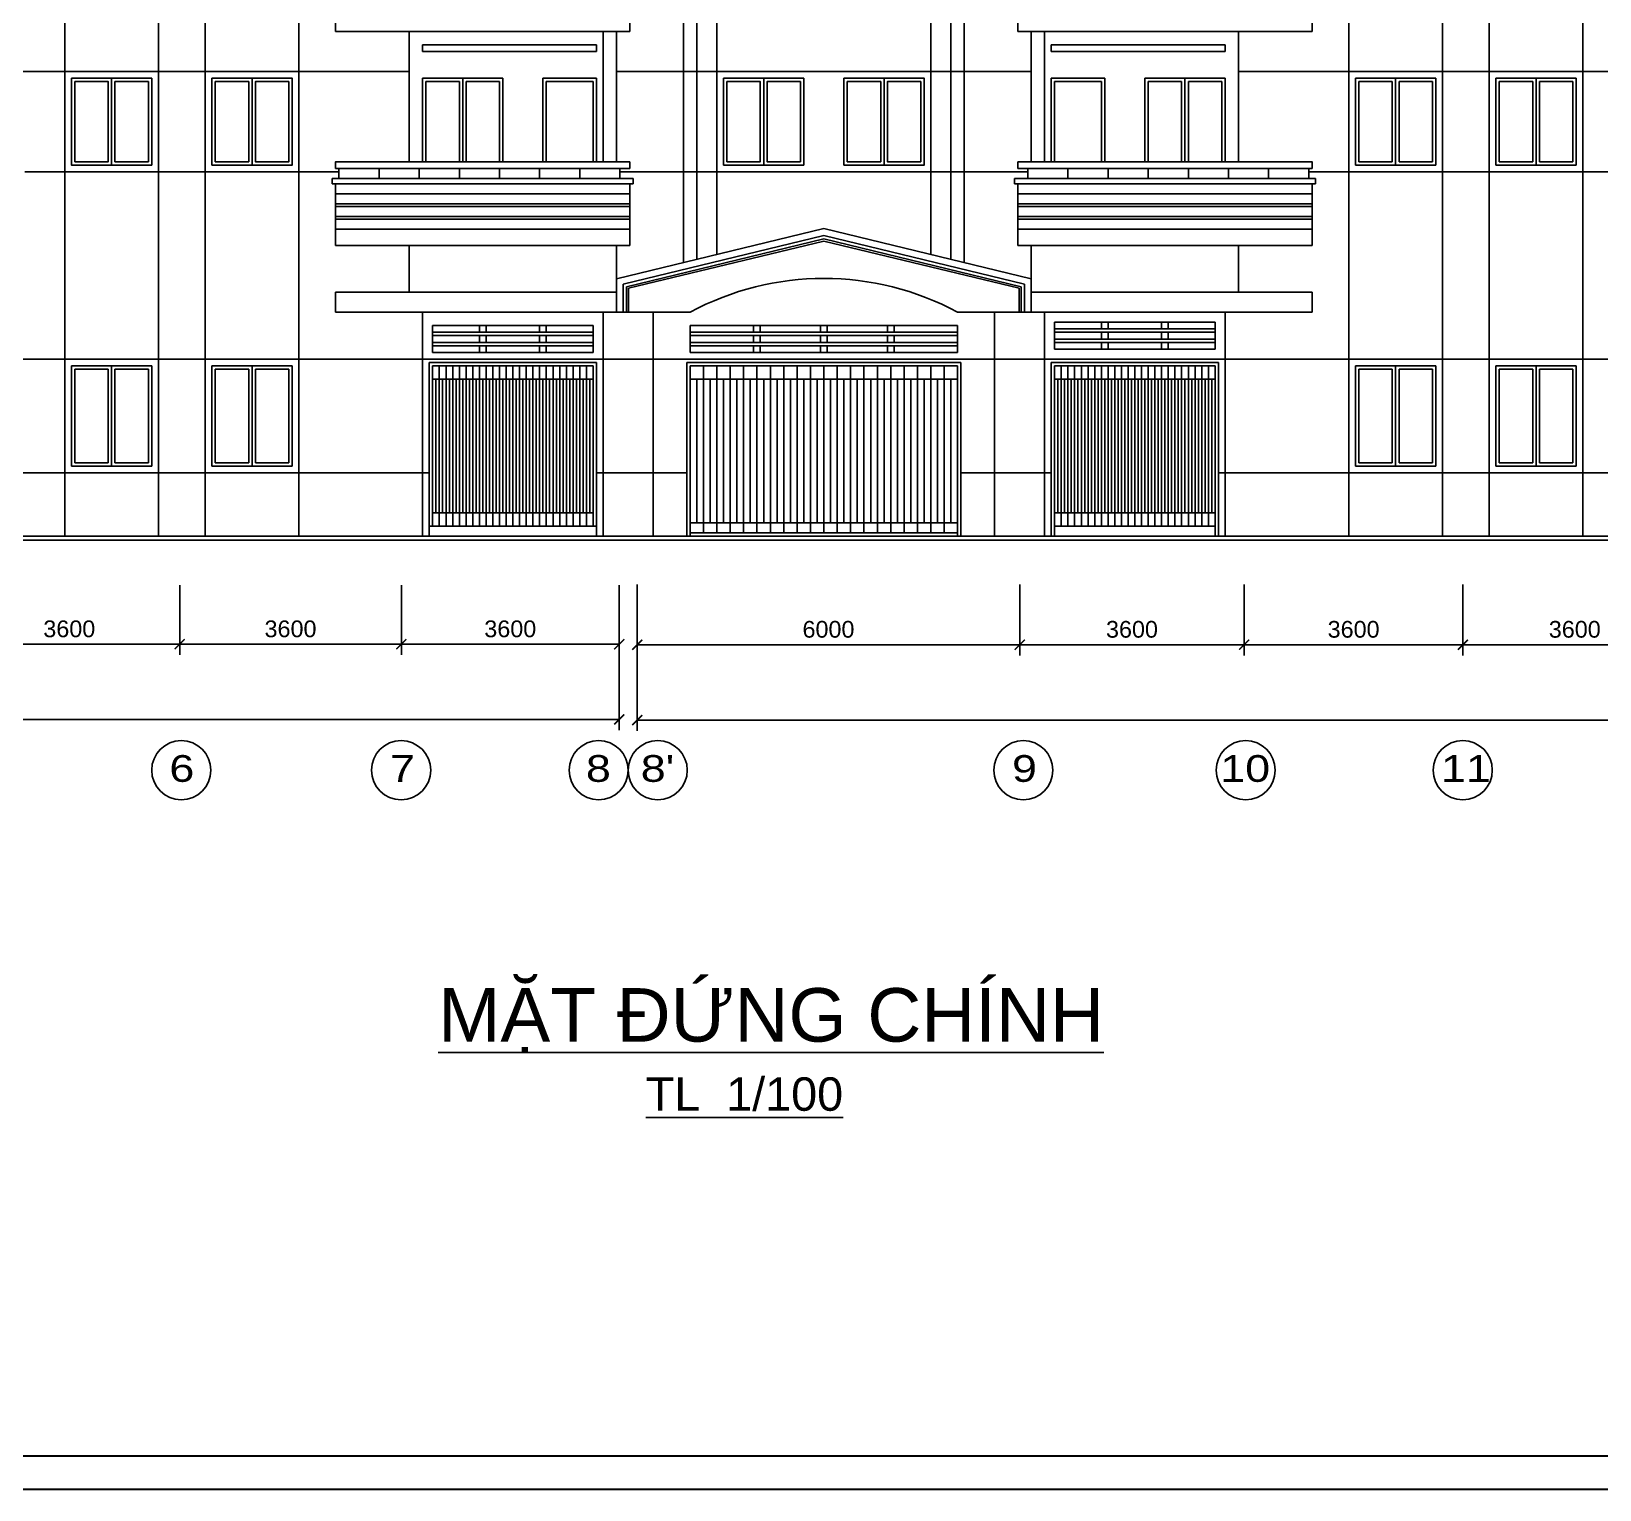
# Model space of a CAD drawing. Header units: millimetres. Extents: x 62416 to 146516, y -59332 to 68.
# Drawn here: x 93348 to 116798, y -59332 to -37526 of the extents above; entities that cross this region are included whole.
import ezdxf
from ezdxf.enums import TextEntityAlignment as Align

# ---------------------------------------------------------------- set-up
doc = ezdxf.new("R2010")
doc.units = ezdxf.units.MM
doc.header["$LTSCALE"] = 200
doc.header["$MEASUREMENT"] = 0
doc.header["$PDMODE"] = 3
doc.layers.get('0').update_dxf_attribs({"linetype": 'CONTINUOUS'})
doc.layers.get('DEFPOINTS').update_dxf_attribs({"linetype": 'CONTINUOUS'})
for name, color, linetype in [('111', 7, 'CONTINUOUS'), ('BAO', 3, 'CONTINUOUS'), ('DIM', 4, 'CONTINUOUS'), ('DIM1', 6, 'CONTINUOUS'), ('MDUNG', 3, 'CONTINUOUS'), ('TEXT', 7, 'CONTINUOUS')]:
    doc.layers.add(name, color=color, linetype=linetype)
doc.layers.add('TUONG', color=3, linetype='CONTINUOUS', lineweight=30)
doc.styles.add('VNI-HELVE', font='VHELVEN.TTF')
doc.styles.add('VNS', font='VHELVEN.TTF')
doc.dimstyles.new('DIM100', dxfattribs={"dimtxt": 250, "dimasz": 150, "dimexe": 160, "dimexo": 0, "dimgap": 100, "dimtad": 1, "dimdec": 0, "dimzin": 0, "dimdsep": 46, "dimtxsty": 'VNI-HELVE', "dimblk": 'ARCHTICK', "dimblk1": 'ARCHTICK', "dimblk2": 'ARCHTICK', "dimsah": 1, "dimcen": 0, "dimclrd": 6, "dimclre": 6, "dimclrt": 6, "dimadec": 0, "dimazin": 0, "dimtfac": 0.5, "dimtdec": 0, "dimtix": 1, "dimtofl": 0, "dimtmove": 0, "dimatfit": 3, "dimldrblk": 'ARCHTICK', "dimfxl": 0, "dimtolj": 2, "dimtzin": 0, "dimarcsym": 0})

# ---------------------------------------------------------------- blocks, each defined once
blk = doc.blocks.new('_ArchTick')
at = {"layer": '111', "color": 0, "const_width": 0.15}
blk.add_lwpolyline([(-0.5, -0.5), (0.5, 0.5)], dxfattribs=at)
blk = doc.blocks.new('*D22')
at = {"color": 6, "linetype": 'ByBlock'}
for p, q in [((85772, -42711), (85772, -43754)), ((89073, -42711), (89073, -43754)), ((85772, -43594), (89073, -43594))]:
    blk.add_line(p, q, dxfattribs=at)
at = {"layer": 'DEFPOINTS', "color": 0, "linetype": 'ByBlock'}
for p in [(85772, -42711), (89073, -42711), (89073, -43594)]:
    blk.add_point(p, dxfattribs=at)
at = {"color": 6, "linetype": 'ByBlock', "xscale": 150, "yscale": 150, "zscale": 150, "rotation": 180}
blk.add_blockref('_ArchTick', (85772, -43594), dxfattribs=at)
at = {"color": 6, "linetype": 'ByBlock', "xscale": 150, "yscale": 150, "zscale": 150}
blk.add_blockref('_ArchTick', (89073, -43594), dxfattribs=at)
at = {"color": 6, "linetype": 'ByBlock', "insert": (87422, -43366), "char_height": 250, "attachment_point": 5, "style": 'VNI-HELVE'}
blk.add_mtext('\\A2;3600', dxfattribs=at)
blk = doc.blocks.new('*D23')
at = {"color": 6, "linetype": 'ByBlock'}
for p, q in [((89073, -42711), (89073, -43754)), ((92387, -42711), (92387, -43754)), ((89073, -43594), (92387, -43594))]:
    blk.add_line(p, q, dxfattribs=at)
at = {"layer": 'DEFPOINTS', "color": 0, "linetype": 'ByBlock'}
for p in [(89073, -42711), (92387, -42711), (92387, -43594)]:
    blk.add_point(p, dxfattribs=at)
at = {"color": 6, "linetype": 'ByBlock', "xscale": 150, "yscale": 150, "zscale": 150, "rotation": 180}
blk.add_blockref('_ArchTick', (89073, -43594), dxfattribs=at)
at = {"color": 6, "linetype": 'ByBlock', "xscale": 150, "yscale": 150, "zscale": 150}
blk.add_blockref('_ArchTick', (92387, -43594), dxfattribs=at)
at = {"color": 6, "linetype": 'ByBlock', "insert": (90730, -43366), "char_height": 250, "attachment_point": 5, "style": 'VNI-HELVE'}
blk.add_mtext('\\A2;3600', dxfattribs=at)
blk = doc.blocks.new('*D24')
at = {"color": 6, "linetype": 'ByBlock'}
for p, q in [((92387, -42711), (92387, -43754)), ((95645, -42711), (95645, -43754)), ((92387, -43594), (95645, -43594))]:
    blk.add_line(p, q, dxfattribs=at)
at = {"layer": 'DEFPOINTS', "color": 0, "linetype": 'ByBlock'}
for p in [(92387, -42711), (95645, -42711), (95645, -43594)]:
    blk.add_point(p, dxfattribs=at)
at = {"color": 6, "linetype": 'ByBlock', "xscale": 150, "yscale": 150, "zscale": 150, "rotation": 180}
blk.add_blockref('_ArchTick', (92387, -43594), dxfattribs=at)
at = {"color": 6, "linetype": 'ByBlock', "xscale": 150, "yscale": 150, "zscale": 150}
blk.add_blockref('_ArchTick', (95645, -43594), dxfattribs=at)
at = {"color": 6, "linetype": 'ByBlock', "insert": (94016, -43366), "char_height": 250, "attachment_point": 5, "style": 'VNI-HELVE'}
blk.add_mtext('\\A2;3600', dxfattribs=at)
blk = doc.blocks.new('*D25')
at = {"color": 6, "linetype": 'ByBlock'}
for p, q in [((101634, -42702), (101634, -43762)), ((104990, -42702), (104990, -43762)), ((101634, -43602), (104990, -43602))]:
    blk.add_line(p, q, dxfattribs=at)
at = {"layer": 'DEFPOINTS', "color": 0, "linetype": 'ByBlock'}
for p in [(101634, -42702), (104990, -42702), (104990, -43602)]:
    blk.add_point(p, dxfattribs=at)
at = {"color": 6, "linetype": 'ByBlock', "xscale": 150, "yscale": 150, "zscale": 150, "rotation": 180}
blk.add_blockref('_ArchTick', (101634, -43602), dxfattribs=at)
at = {"color": 6, "linetype": 'ByBlock', "xscale": 150, "yscale": 150, "zscale": 150}
blk.add_blockref('_ArchTick', (104990, -43602), dxfattribs=at)
at = {"color": 6, "linetype": 'ByBlock', "insert": (103312, -43373), "char_height": 250, "attachment_point": 5, "style": 'VNI-HELVE'}
blk.add_mtext('\\A2;3600', dxfattribs=at)
blk = doc.blocks.new('*D26')
at = {"color": 6, "linetype": 'ByBlock'}
for p, q in [((104990, -42702), (104990, -43762)), ((108261, -42702), (108261, -43762)), ((104990, -43602), (108261, -43602))]:
    blk.add_line(p, q, dxfattribs=at)
at = {"layer": 'DEFPOINTS', "color": 0, "linetype": 'ByBlock'}
for p in [(104990, -42702), (108261, -42702), (108261, -43602)]:
    blk.add_point(p, dxfattribs=at)
at = {"color": 6, "linetype": 'ByBlock', "xscale": 150, "yscale": 150, "zscale": 150, "rotation": 180}
blk.add_blockref('_ArchTick', (104990, -43602), dxfattribs=at)
at = {"color": 6, "linetype": 'ByBlock', "xscale": 150, "yscale": 150, "zscale": 150}
blk.add_blockref('_ArchTick', (108261, -43602), dxfattribs=at)
at = {"color": 6, "linetype": 'ByBlock', "insert": (106626, -43373), "char_height": 250, "attachment_point": 5, "style": 'VNI-HELVE'}
blk.add_mtext('\\A2;3600', dxfattribs=at)
blk = doc.blocks.new('*D27')
at = {"color": 6, "linetype": 'ByBlock'}
for p, q in [((108261, -42702), (108261, -43762)), ((111605, -42702), (111605, -43762)), ((108261, -43602), (111605, -43602))]:
    blk.add_line(p, q, dxfattribs=at)
at = {"layer": 'DEFPOINTS', "color": 0, "linetype": 'ByBlock'}
for p in [(108261, -42702), (111605, -42702), (111605, -43602)]:
    blk.add_point(p, dxfattribs=at)
at = {"color": 6, "linetype": 'ByBlock', "xscale": 150, "yscale": 150, "zscale": 150, "rotation": 180}
blk.add_blockref('_ArchTick', (108261, -43602), dxfattribs=at)
at = {"color": 6, "linetype": 'ByBlock', "xscale": 150, "yscale": 150, "zscale": 150}
blk.add_blockref('_ArchTick', (111605, -43602), dxfattribs=at)
at = {"color": 6, "linetype": 'ByBlock', "insert": (109933, -43373), "char_height": 250, "attachment_point": 5, "style": 'VNI-HELVE'}
blk.add_mtext('\\A2;3600', dxfattribs=at)
blk = doc.blocks.new('*D32')
at = {"color": 6, "linetype": 'ByBlock'}
for p, q in [((95914, -42702), (95914, -44889)), ((127462, -42702), (127462, -44889)), ((127462, -44729), (95914, -44729))]:
    blk.add_line(p, q, dxfattribs=at)
at = {"layer": 'DEFPOINTS', "color": 0, "linetype": 'ByBlock'}
for p in [(95914, -42702), (127462, -42702), (95914, -44729)]:
    blk.add_point(p, dxfattribs=at)
at = {"color": 6, "linetype": 'ByBlock', "xscale": 150, "yscale": 150, "zscale": 150, "rotation": 180}
blk.add_blockref('_ArchTick', (95914, -44729), dxfattribs=at)
at = {"color": 6, "linetype": 'ByBlock', "xscale": 150, "yscale": 150, "zscale": 150}
blk.add_blockref('_ArchTick', (127462, -44729), dxfattribs=at)
at = {"color": 6, "linetype": 'ByBlock', "insert": (111688, -44500), "char_height": 250, "attachment_point": 5, "style": 'VNI-HELVE'}
blk.add_mtext('\\A2;33600', dxfattribs=at)
blk = doc.blocks.new('*D33')
at = {"color": 6, "linetype": 'ByBlock'}
for p, q in [((95914, -42702), (95914, -43762)), ((101634, -42702), (101634, -43762)), ((95914, -43602), (101634, -43602))]:
    blk.add_line(p, q, dxfattribs=at)
at = {"layer": 'DEFPOINTS', "color": 0, "linetype": 'ByBlock'}
for p in [(95914, -42702), (101634, -42702), (101634, -43602)]:
    blk.add_point(p, dxfattribs=at)
at = {"color": 6, "linetype": 'ByBlock', "xscale": 150, "yscale": 150, "zscale": 150, "rotation": 180}
blk.add_blockref('_ArchTick', (95914, -43602), dxfattribs=at)
at = {"color": 6, "linetype": 'ByBlock', "xscale": 150, "yscale": 150, "zscale": 150}
blk.add_blockref('_ArchTick', (101634, -43602), dxfattribs=at)
at = {"color": 6, "linetype": 'ByBlock', "insert": (98774, -43373), "char_height": 250, "attachment_point": 5, "style": 'VNI-HELVE'}
blk.add_mtext('\\A2;6000', dxfattribs=at)
blk = doc.blocks.new('*D34')
at = {"color": 6, "linetype": 'ByBlock'}
for p, q in [((69890, -42711), (69890, -44879)), ((95645, -42711), (95645, -44879)), ((69890, -44719), (95645, -44719))]:
    blk.add_line(p, q, dxfattribs=at)
at = {"layer": 'DEFPOINTS', "color": 0, "linetype": 'ByBlock'}
for p in [(69890, -42711), (95645, -42711), (95645, -44719)]:
    blk.add_point(p, dxfattribs=at)
at = {"color": 6, "linetype": 'ByBlock', "xscale": 150, "yscale": 150, "zscale": 150, "rotation": 180}
blk.add_blockref('_ArchTick', (69890, -44719), dxfattribs=at)
at = {"color": 6, "linetype": 'ByBlock', "xscale": 150, "yscale": 150, "zscale": 150}
blk.add_blockref('_ArchTick', (95645, -44719), dxfattribs=at)
at = {"color": 6, "linetype": 'ByBlock', "insert": (82768, -44491), "char_height": 250, "attachment_point": 5, "style": 'VNI-HELVE'}
blk.add_mtext('\\A2;27600', dxfattribs=at)

msp = doc.modelspace()

# ---------------------------------------------------------------- linework, layer by layer
at = {"layer": 'BAO', "color": 3, "linetype": 'Continuous'}
for centre in [(95589, -48573.6), (98876.6, -48573.6), (101830.4, -48573.6), (102714, -48573.6), (108179.9, -48573.6), (111504.9, -48573.6), (114751.4, -48573.6)]:
    msp.add_circle(centre, 441.8, dxfattribs=at)
at = {"layer": 'DIM', "color": 4}
for p, q in [((97897.7, -37526.2), (97897.7, -36606.2)), ((102297.7, -37526.2), (102297.7, -36606.2)), ((108097.7, -37526.2), (108097.7, -36606.2)), ((112497.7, -37526.2), (112497.7, -36606.2)), ((102297.7, -37526.2), (97897.7, -37526.2)), ((101797.7, -37726.2), (99197.7, -37726.2)), ((99197.7, -37726.2), (99197.7, -37826.2)), ((101797.7, -37826.2), (101797.7, -37726.2)), ((108097.7, -37526.2), (112497.7, -37526.2)), ((108597.7, -37826.2), (108597.7, -37726.2)), ((108597.7, -37726.2), (111197.7, -37726.2)), ((111197.7, -37726.2), (111197.7, -37826.2)), ((99197.7, -37826.2), (101797.7, -37826.2)), ((111197.7, -37826.2), (108597.7, -37826.2)), ((99197.7, -39476.2), (99197.7, -38226.2)), ((99197.7, -38226.2), (99797.7, -38226.2)), ((99247.7, -39476.2), (99247.7, -38276.2)), ((99247.7, -38276.2), (99747.7, -38276.2)), ((99747.7, -38276.2), (99747.7, -39476.2)), ((99797.7, -38226.2), (99797.7, -39326.2)), ((100397.7, -38226.2), (99797.7, -38226.2)), ((99797.7, -38226.2), (99797.7, -39476.2)), ((100347.7, -38276.2), (99847.7, -38276.2)), ((99847.7, -38276.2), (99847.7, -39476.2)), ((100347.7, -39476.2), (100347.7, -38276.2)), ((100397.7, -39476.2), (100397.7, -38226.2)), ((101797.7, -38226.2), (100997.7, -38226.2)), ((100997.7, -38226.2), (100997.7, -39476.2)), ((101747.7, -38276.2), (101047.7, -38276.2)), ((101047.7, -38276.2), (101047.7, -39476.2)), ((101747.7, -39476.2), (101747.7, -38276.2)), ((101797.7, -39476.2), (101797.7, -38226.2)), ((108597.7, -39476.2), (108597.7, -38226.2)), ((108597.7, -38226.2), (109397.7, -38226.2)), ((108647.7, -39476.2), (108647.7, -38276.2)), ((108647.7, -38276.2), (109347.7, -38276.2)), ((109347.7, -38276.2), (109347.7, -39476.2)), ((109397.7, -38226.2), (109397.7, -39476.2)), ((109997.7, -39476.2), (109997.7, -38226.2)), ((109997.7, -38226.2), (110597.7, -38226.2)), ((110047.7, -39476.2), (110047.7, -38276.2)), ((110047.7, -38276.2), (110547.7, -38276.2)), ((110547.7, -38276.2), (110547.7, -39476.2)), ((111197.7, -38226.2), (110597.7, -38226.2)), ((110597.7, -38226.2), (110597.7, -39326.2)), ((110597.7, -38226.2), (110597.7, -39476.2)), ((111147.7, -38276.2), (110647.7, -38276.2)), ((110647.7, -38276.2), (110647.7, -39476.2)), ((111147.7, -39476.2), (111147.7, -38276.2)), ((111197.7, -39476.2), (111197.7, -38226.2)), ((97947.7, -39578.2), (97947.7, -39726.2)), ((98547.7, -39578.2), (98547.7, -39726.2)), ((99147.7, -39578.2), (99147.7, -39726.2)), ((99747.7, -39578.2), (99747.7, -39726.2)), ((100347.7, -39578.2), (100347.7, -39726.2)), ((100947.7, -39578.2), (100947.7, -39726.2)), ((101547.7, -39578.2), (101547.7, -39726.2)), ((102147.7, -39578.2), (102147.7, -39726.2)), ((102297.7, -39576.2), (102297.7, -39476.2)), ((108097.7, -39576.2), (108097.7, -39476.2)), ((108247.7, -39578.2), (108247.7, -39726.2)), ((108847.7, -39578.2), (108847.7, -39726.2)), ((109447.7, -39578.2), (109447.7, -39726.2)), ((110047.7, -39578.2), (110047.7, -39726.2)), ((110647.7, -39578.2), (110647.7, -39726.2)), ((111247.7, -39578.2), (111247.7, -39726.2)), ((111847.7, -39578.2), (111847.7, -39726.2)), ((112447.7, -39578.2), (112447.7, -39726.2)), ((97847.7, -39726.2), (102347.7, -39726.2)), ((97847.7, -39726.2), (97847.7, -39806.2)), ((97847.7, -39806.2), (102347.7, -39806.2)), ((97897.7, -40726.2), (97897.7, -39806.2)), ((102297.7, -40726.2), (102297.7, -39806.2)), ((102347.7, -39806.2), (102347.7, -39726.2)), ((112547.7, -39726.2), (108047.7, -39726.2)), ((108047.7, -39806.2), (108047.7, -39726.2)), ((112547.7, -39806.2), (108047.7, -39806.2)), ((108097.7, -40726.2), (108097.7, -39806.2)), ((112497.7, -40726.2), (112497.7, -39806.2)), ((112547.7, -39726.2), (112547.7, -39806.2)), ((97897.7, -39956.2), (102297.7, -39956.2)), ((112497.7, -39956.2), (108097.7, -39956.2)), ((97897.7, -40106.2), (102297.7, -40106.2)), ((97897.7, -40146.2), (102297.7, -40146.2)), ((97897.7, -40296.2), (102297.7, -40296.2)), ((112497.7, -40106.2), (108097.7, -40106.2)), ((112497.7, -40146.2), (108097.7, -40146.2)), ((112497.7, -40296.2), (108097.7, -40296.2)), ((97897.7, -40336.2), (102297.7, -40336.2)), ((97897.7, -40486.2), (102297.7, -40486.2)), ((112497.7, -40336.2), (108097.7, -40336.2)), ((112497.7, -40486.2), (108097.7, -40486.2)), ((102297.7, -40726.2), (97897.7, -40726.2)), ((102197.7, -41304.9), (105197.7, -40579.1)), ((102247.7, -41344.2), (105197.7, -40630.5)), ((102277.7, -41367.8), (105197.7, -40661.4)), ((105197.7, -40579.1), (108197.7, -41304.9)), ((105197.7, -40630.5), (108147.7, -41344.2)), ((105197.7, -40661.4), (108117.7, -41367.8)), ((108097.7, -40726.2), (112497.7, -40726.2)), ((102197.7, -41726.2), (102197.7, -41304.9)), ((102247.7, -41726.2), (102247.7, -41344.2)), ((102277.7, -41726.2), (102277.7, -41367.8)), ((108117.7, -41367.8), (108117.7, -41726.2)), ((108147.7, -41344.2), (108147.7, -41726.2)), ((108197.7, -41304.9), (108197.7, -41726.2)), ((101747.7, -41926.2), (99347.7, -41926.2)), ((99347.7, -41926.2), (99347.7, -42326.2)), ((99347.7, -41926.2), (99347.7, -42026.2)), ((101747.7, -41926.2), (99347.7, -41926.2)), ((100047.7, -41926.2), (100047.7, -42026.2)), ((100147.7, -41926.2), (100047.7, -41926.2)), ((100147.7, -42026.2), (100147.7, -41926.2)), ((100947.7, -41926.2), (100947.7, -42026.2)), ((101047.7, -41926.2), (100947.7, -41926.2)), ((101047.7, -42026.2), (101047.7, -41926.2)), ((101747.7, -42326.2), (101747.7, -41926.2)), ((101747.7, -42026.2), (101747.7, -41926.2)), ((107197.7, -41926.2), (103197.7, -41926.2)), ((103197.7, -41926.2), (103197.7, -42026.2)), ((107197.7, -41926.2), (103197.7, -41926.2)), ((103197.7, -41926.2), (103197.7, -42326.2)), ((104247.7, -41926.2), (104147.7, -41926.2)), ((104147.7, -41926.2), (104147.7, -42026.2)), ((104247.7, -42026.2), (104247.7, -41926.2)), ((105247.7, -41926.2), (105147.7, -41926.2)), ((105147.7, -41926.2), (105147.7, -42026.2)), ((105247.7, -42026.2), (105247.7, -41926.2)), ((106147.7, -42026.2), (106147.7, -41926.2)), ((106147.7, -41926.2), (106247.7, -41926.2)), ((106247.7, -41926.2), (106247.7, -42026.2)), ((107197.7, -42026.2), (107197.7, -41926.2)), ((107197.7, -42326.2), (107197.7, -41926.2)), ((108647.7, -41976.2), (108647.7, -41876.2)), ((108647.7, -41876.2), (111047.7, -41876.2)), ((109347.7, -41976.2), (109347.7, -41876.2)), ((109347.7, -41876.2), (109447.7, -41876.2)), ((109447.7, -41876.2), (109447.7, -41976.2)), ((110247.7, -41976.2), (110247.7, -41876.2)), ((110247.7, -41876.2), (110347.7, -41876.2)), ((110347.7, -41876.2), (110347.7, -41976.2)), ((111047.7, -41876.2), (111047.7, -41976.2)), ((99347.7, -42026.2), (99347.7, -42076.2)), ((101747.7, -42026.2), (99347.7, -42026.2)), ((99347.7, -42026.2), (101747.7, -42026.2)), ((99347.7, -42076.2), (101747.7, -42076.2)), ((99347.7, -42076.2), (99347.7, -42176.2)), ((101747.7, -42076.2), (99347.7, -42076.2)), ((99347.7, -42176.2), (99347.7, -42226.2)), ((101747.7, -42176.2), (99347.7, -42176.2)), ((99347.7, -42176.2), (101747.7, -42176.2)), ((100047.7, -42026.2), (100147.7, -42026.2)), ((100047.7, -42076.2), (100047.7, -42176.2)), ((100147.7, -42076.2), (100047.7, -42076.2)), ((100047.7, -42176.2), (100147.7, -42176.2)), ((100147.7, -42176.2), (100147.7, -42076.2)), ((100947.7, -42026.2), (101047.7, -42026.2)), ((100947.7, -42076.2), (100947.7, -42176.2)), ((101047.7, -42076.2), (100947.7, -42076.2)), ((100947.7, -42176.2), (101047.7, -42176.2)), ((101047.7, -42176.2), (101047.7, -42076.2)), ((101747.7, -42076.2), (101747.7, -42026.2)), ((101747.7, -42176.2), (101747.7, -42076.2)), ((101747.7, -42226.2), (101747.7, -42176.2)), ((103197.7, -42026.2), (107197.7, -42026.2)), ((103197.7, -42026.2), (103197.7, -42076.2)), ((107197.7, -42026.2), (103197.7, -42026.2)), ((103197.7, -42076.2), (103197.7, -42176.2)), ((107197.7, -42076.2), (103197.7, -42076.2)), ((103197.7, -42076.2), (107197.7, -42076.2)), ((103197.7, -42176.2), (107197.7, -42176.2)), ((103197.7, -42176.2), (103197.7, -42226.2)), ((107197.7, -42176.2), (103197.7, -42176.2)), ((104147.7, -42026.2), (104247.7, -42026.2)), ((104247.7, -42076.2), (104147.7, -42076.2)), ((104147.7, -42076.2), (104147.7, -42176.2)), ((104147.7, -42176.2), (104247.7, -42176.2)), ((104247.7, -42176.2), (104247.7, -42076.2)), ((105147.7, -42026.2), (105247.7, -42026.2)), ((105247.7, -42076.2), (105147.7, -42076.2)), ((105147.7, -42076.2), (105147.7, -42176.2)), ((105147.7, -42176.2), (105247.7, -42176.2)), ((105247.7, -42176.2), (105247.7, -42076.2)), ((106247.7, -42026.2), (106147.7, -42026.2)), ((106147.7, -42176.2), (106147.7, -42076.2)), ((106147.7, -42076.2), (106247.7, -42076.2)), ((106247.7, -42176.2), (106147.7, -42176.2)), ((106247.7, -42076.2), (106247.7, -42176.2)), ((107197.7, -42076.2), (107197.7, -42026.2)), ((107197.7, -42176.2), (107197.7, -42076.2)), ((107197.7, -42226.2), (107197.7, -42176.2)), ((111047.7, -41976.2), (108647.7, -41976.2)), ((108647.7, -42026.2), (108647.7, -41976.2)), ((108647.7, -41976.2), (111047.7, -41976.2)), ((108647.7, -42126.2), (108647.7, -42026.2)), ((108647.7, -42026.2), (111047.7, -42026.2)), ((111047.7, -42026.2), (108647.7, -42026.2)), ((111047.7, -42126.2), (108647.7, -42126.2)), ((108647.7, -42176.2), (108647.7, -42126.2)), ((108647.7, -42126.2), (111047.7, -42126.2)), ((108647.7, -42276.2), (108647.7, -42176.2)), ((108647.7, -42176.2), (111047.7, -42176.2)), ((111047.7, -42176.2), (108647.7, -42176.2)), ((109447.7, -41976.2), (109347.7, -41976.2)), ((109347.7, -42126.2), (109347.7, -42026.2)), ((109347.7, -42026.2), (109447.7, -42026.2)), ((109447.7, -42126.2), (109347.7, -42126.2)), ((109347.7, -42276.2), (109347.7, -42176.2)), ((109347.7, -42176.2), (109447.7, -42176.2)), ((109447.7, -42026.2), (109447.7, -42126.2)), ((109447.7, -42176.2), (109447.7, -42276.2)), ((110347.7, -41976.2), (110247.7, -41976.2)), ((110247.7, -42126.2), (110247.7, -42026.2)), ((110247.7, -42026.2), (110347.7, -42026.2)), ((110347.7, -42126.2), (110247.7, -42126.2)), ((110247.7, -42276.2), (110247.7, -42176.2)), ((110247.7, -42176.2), (110347.7, -42176.2)), ((110347.7, -42026.2), (110347.7, -42126.2)), ((110347.7, -42176.2), (110347.7, -42276.2)), ((111047.7, -41976.2), (111047.7, -42026.2)), ((111047.7, -42026.2), (111047.7, -42126.2)), ((111047.7, -42126.2), (111047.7, -42176.2)), ((111047.7, -42176.2), (111047.7, -42276.2)), ((99347.7, -42226.2), (101747.7, -42226.2)), ((99347.7, -42226.2), (99347.7, -42326.2)), ((101747.7, -42226.2), (99347.7, -42226.2)), ((99347.7, -42326.2), (101747.7, -42326.2)), ((99347.7, -42326.2), (101747.7, -42326.2)), ((100047.7, -42226.2), (100047.7, -42326.2)), ((100147.7, -42226.2), (100047.7, -42226.2)), ((100047.7, -42326.2), (100147.7, -42326.2)), ((100147.7, -42326.2), (100147.7, -42226.2)), ((100947.7, -42226.2), (100947.7, -42326.2)), ((101047.7, -42226.2), (100947.7, -42226.2)), ((100947.7, -42326.2), (101047.7, -42326.2)), ((101047.7, -42326.2), (101047.7, -42226.2)), ((101747.7, -42326.2), (101747.7, -42226.2)), ((103197.7, -42226.2), (103197.7, -42326.2)), ((107197.7, -42226.2), (103197.7, -42226.2)), ((103197.7, -42226.2), (107197.7, -42226.2)), ((103197.7, -42326.2), (107197.7, -42326.2)), ((103197.7, -42326.2), (107197.7, -42326.2)), ((104247.7, -42226.2), (104147.7, -42226.2)), ((104147.7, -42226.2), (104147.7, -42326.2)), ((104147.7, -42326.2), (104247.7, -42326.2)), ((104247.7, -42326.2), (104247.7, -42226.2)), ((105247.7, -42226.2), (105147.7, -42226.2)), ((105147.7, -42226.2), (105147.7, -42326.2)), ((105147.7, -42326.2), (105247.7, -42326.2)), ((105247.7, -42326.2), (105247.7, -42226.2)), ((106147.7, -42326.2), (106147.7, -42226.2)), ((106147.7, -42226.2), (106247.7, -42226.2)), ((106247.7, -42326.2), (106147.7, -42326.2)), ((106247.7, -42226.2), (106247.7, -42326.2)), ((107197.7, -42326.2), (107197.7, -42226.2)), ((111047.7, -42276.2), (108647.7, -42276.2)), ((109447.7, -42276.2), (109347.7, -42276.2)), ((110347.7, -42276.2), (110247.7, -42276.2)), ((99297.7, -45076.2), (99297.7, -42476.2)), ((99297.7, -42476.2), (101797.7, -42476.2)), ((99347.7, -44926.2), (99347.7, -42526.2)), ((99347.7, -42526.2), (101747.7, -42526.2)), ((99347.7, -44926.2), (99347.7, -42526.2)), ((99347.7, -42526.2), (101747.7, -42526.2)), ((99447.7, -42526.2), (99447.7, -44926.2)), ((99547.7, -42526.2), (99547.7, -44926.2)), ((99647.7, -42526.2), (99647.7, -44926.2)), ((99747.7, -42526.2), (99747.7, -44926.2)), ((99847.7, -42526.2), (99847.7, -44926.2)), ((99947.7, -42526.2), (99947.7, -44926.2)), ((100047.7, -42526.2), (100047.7, -44926.2)), ((100147.7, -42526.2), (100147.7, -44926.2)), ((100247.7, -42526.2), (100247.7, -44926.2)), ((100347.7, -42526.2), (100347.7, -44926.2)), ((100447.7, -42526.2), (100447.7, -44926.2)), ((100547.7, -42526.2), (100547.7, -44926.2)), ((100647.7, -42526.2), (100647.7, -44926.2)), ((100747.7, -42526.2), (100747.7, -44926.2)), ((100847.7, -42526.2), (100847.7, -44926.2)), ((100947.7, -42526.2), (100947.7, -44926.2)), ((101047.7, -42526.2), (101047.7, -44926.2)), ((101147.7, -42526.2), (101147.7, -44926.2)), ((101247.7, -42526.2), (101247.7, -44926.2)), ((101347.7, -42526.2), (101347.7, -44926.2)), ((101447.7, -42526.2), (101447.7, -44926.2)), ((101547.7, -42526.2), (101547.7, -44926.2)), ((101647.7, -42526.2), (101647.7, -44926.2)), ((101747.7, -42526.2), (101747.7, -44926.2)), ((101747.7, -42526.2), (101747.7, -44926.2)), ((101747.7, -42526.2), (101747.7, -44926.2)), ((101797.7, -42476.2), (101797.7, -45076.2)), ((103147.7, -45076.2), (103147.7, -42476.2)), ((103147.7, -42476.2), (107247.7, -42476.2)), ((103197.7, -45076.2), (103197.7, -42526.2)), ((103197.7, -42526.2), (107197.7, -42526.2)), ((103197.7, -45076.2), (103197.7, -42526.2)), ((103197.7, -42526.2), (107197.7, -42526.2)), ((103397.7, -45026.2), (103397.7, -42526.2)), ((103597.7, -45026.2), (103597.7, -42526.2)), ((103797.7, -45026.2), (103797.7, -42526.2)), ((103997.7, -45026.2), (103997.7, -42526.2)), ((104197.7, -45026.2), (104197.7, -42526.2)), ((104397.7, -45026.2), (104397.7, -42526.2)), ((104597.7, -45026.2), (104597.7, -42526.2)), ((104797.7, -45026.2), (104797.7, -42526.2)), ((104997.7, -45026.2), (104997.7, -42526.2)), ((105197.7, -45026.2), (105197.7, -42526.2)), ((105397.7, -45026.2), (105397.7, -42526.2)), ((105597.7, -45026.2), (105597.7, -42526.2)), ((105797.7, -45026.2), (105797.7, -42526.2)), ((105997.7, -45026.2), (105997.7, -42526.2)), ((106197.7, -45026.2), (106197.7, -42526.2)), ((106397.7, -45026.2), (106397.7, -42526.2)), ((106597.7, -45026.2), (106597.7, -42526.2)), ((106797.7, -45026.2), (106797.7, -42526.2)), ((106997.7, -45026.2), (106997.7, -42526.2)), ((107197.7, -45026.2), (107197.7, -42526.2)), ((107197.7, -42526.2), (107197.7, -45056.2)), ((107197.7, -42526.2), (107197.7, -45076.2)), ((107247.7, -42476.2), (107247.7, -45076.2)), ((111097.7, -42476.2), (108597.7, -42476.2)), ((108597.7, -42476.2), (108597.7, -45076.2)), ((108647.7, -42526.2), (108647.7, -44926.2)), ((111047.7, -42526.2), (108647.7, -42526.2)), ((108647.7, -42526.2), (108647.7, -44926.2)), ((111047.7, -42526.2), (108647.7, -42526.2)), ((108647.7, -42526.2), (108647.7, -45076.2)), ((108747.7, -42526.2), (108747.7, -44926.2)), ((108847.7, -42526.2), (108847.7, -44926.2)), ((108947.7, -42526.2), (108947.7, -44926.2)), ((109047.7, -42526.2), (109047.7, -44926.2)), ((109147.7, -42526.2), (109147.7, -44926.2)), ((109247.7, -42526.2), (109247.7, -44926.2)), ((109347.7, -42526.2), (109347.7, -44926.2)), ((109447.7, -42526.2), (109447.7, -44926.2)), ((109547.7, -42526.2), (109547.7, -44926.2)), ((109647.7, -42526.2), (109647.7, -44926.2)), ((109747.7, -42526.2), (109747.7, -44926.2)), ((109847.7, -42526.2), (109847.7, -44926.2)), ((109947.7, -42526.2), (109947.7, -44926.2)), ((110047.7, -42526.2), (110047.7, -44926.2)), ((110147.7, -42526.2), (110147.7, -44926.2)), ((110247.7, -42526.2), (110247.7, -44926.2)), ((110347.7, -42526.2), (110347.7, -44926.2)), ((110447.7, -42526.2), (110447.7, -44926.2)), ((110547.7, -42526.2), (110547.7, -44926.2)), ((110647.7, -42526.2), (110647.7, -44926.2)), ((110747.7, -42526.2), (110747.7, -44926.2)), ((110847.7, -42526.2), (110847.7, -44926.2)), ((110947.7, -42526.2), (110947.7, -44926.2)), ((111047.7, -44926.2), (111047.7, -42526.2)), ((111047.7, -45076.2), (111047.7, -42526.2)), ((111097.7, -45076.2), (111097.7, -42476.2)), ((99347.7, -42726.2), (101747.7, -42726.2)), ((99397.7, -44726.2), (99397.7, -42726.2)), ((99497.7, -44726.2), (99497.7, -42726.2)), ((99597.7, -44726.2), (99597.7, -42726.2)), ((99697.7, -44726.2), (99697.7, -42726.2)), ((99797.7, -44726.2), (99797.7, -42726.2)), ((99897.7, -44726.2), (99897.7, -42726.2)), ((99997.7, -44726.2), (99997.7, -42726.2)), ((100097.7, -44726.2), (100097.7, -42726.2)), ((100197.7, -44726.2), (100197.7, -42726.2)), ((100297.7, -44726.2), (100297.7, -42726.2)), ((100397.7, -44726.2), (100397.7, -42726.2)), ((100497.7, -44726.2), (100497.7, -42726.2)), ((100597.7, -44726.2), (100597.7, -42726.2)), ((100697.7, -44726.2), (100697.7, -42726.2)), ((100797.7, -44726.2), (100797.7, -42726.2)), ((100897.7, -44726.2), (100897.7, -42726.2)), ((100997.7, -44726.2), (100997.7, -42726.2)), ((101097.7, -44726.2), (101097.7, -42726.2)), ((101197.7, -44726.2), (101197.7, -42726.2)), ((101297.7, -44726.2), (101297.7, -42726.2)), ((101397.7, -44726.2), (101397.7, -42726.2)), ((101497.7, -44726.2), (101497.7, -42726.2)), ((101597.7, -44726.2), (101597.7, -42726.2)), ((101697.7, -44726.2), (101697.7, -42726.2)), ((103197.7, -42726.2), (107197.7, -42726.2)), ((103297.7, -44876.2), (103297.7, -42726.2)), ((103497.7, -44876.2), (103497.7, -42726.2)), ((103697.7, -44876.2), (103697.7, -42726.2)), ((103897.7, -44876.2), (103897.7, -42726.2)), ((104097.7, -44876.2), (104097.7, -42726.2)), ((104297.7, -44876.2), (104297.7, -42726.2)), ((104497.7, -44876.2), (104497.7, -42726.2)), ((104697.7, -44876.2), (104697.7, -42726.2)), ((104897.7, -44876.2), (104897.7, -42726.2)), ((105097.7, -44876.2), (105097.7, -42726.2)), ((105297.7, -44876.2), (105297.7, -42726.2)), ((105497.7, -44876.2), (105497.7, -42726.2)), ((105697.7, -44876.2), (105697.7, -42726.2)), ((105897.7, -44876.2), (105897.7, -42726.2)), ((106097.7, -44876.2), (106097.7, -42726.2)), ((106297.7, -44876.2), (106297.7, -42726.2)), ((106497.7, -44876.2), (106497.7, -42726.2)), ((106697.7, -44876.2), (106697.7, -42726.2)), ((106897.7, -44876.2), (106897.7, -42726.2)), ((107097.7, -44876.2), (107097.7, -42726.2)), ((111047.7, -42726.2), (108647.7, -42726.2)), ((108697.7, -44726.2), (108697.7, -42726.2)), ((108797.7, -44726.2), (108797.7, -42726.2)), ((108897.7, -44726.2), (108897.7, -42726.2)), ((108997.7, -44726.2), (108997.7, -42726.2)), ((109097.7, -44726.2), (109097.7, -42726.2)), ((109197.7, -44726.2), (109197.7, -42726.2)), ((109297.7, -44726.2), (109297.7, -42726.2)), ((109397.7, -44726.2), (109397.7, -42726.2)), ((109497.7, -44726.2), (109497.7, -42726.2)), ((109597.7, -44726.2), (109597.7, -42726.2)), ((109697.7, -44726.2), (109697.7, -42726.2)), ((109797.7, -44726.2), (109797.7, -42726.2)), ((109897.7, -44726.2), (109897.7, -42726.2)), ((109997.7, -44726.2), (109997.7, -42726.2)), ((110097.7, -44726.2), (110097.7, -42726.2)), ((110197.7, -44726.2), (110197.7, -42726.2)), ((110297.7, -44726.2), (110297.7, -42726.2)), ((110397.7, -44726.2), (110397.7, -42726.2)), ((110497.7, -44726.2), (110497.7, -42726.2)), ((110597.7, -44726.2), (110597.7, -42726.2)), ((110697.7, -44726.2), (110697.7, -42726.2)), ((110797.7, -44726.2), (110797.7, -42726.2)), ((110897.7, -44726.2), (110897.7, -42726.2)), ((110997.7, -44726.2), (110997.7, -42726.2)), ((103197.7, -44126.2), (103197.7, -45076.2)), ((107197.7, -44126.2), (107197.7, -45076.2)), ((99347.7, -44726.2), (101747.7, -44726.2)), ((111047.7, -44726.2), (108647.7, -44726.2)), ((99297.7, -44926.2), (101797.7, -44926.2)), ((103197.7, -44876.2), (107197.7, -44876.2)), ((108647.7, -44926.2), (111047.7, -44926.2)), ((103197.7, -45026.2), (107197.7, -45026.2))]:
    msp.add_line(p, q, dxfattribs=at)
at = {"layer": 'DIM', "color": 2, "linetype": 'Continuous'}
for p, q in [((95097.7, -38226.2), (93997.7, -38226.2)), ((94547.7, -38226.2), (94547.7, -39526.2)), ((94597.7, -38276.2), (94597.7, -39476.2)), ((97197.7, -38226.2), (96097.7, -38226.2)), ((96647.7, -38226.2), (96647.7, -39526.2)), ((96697.7, -38276.2), (96697.7, -39476.2)), ((104847.7, -38226.2), (103747.7, -38226.2)), ((104297.7, -38226.2), (104297.7, -39526.2)), ((104347.7, -38276.2), (104347.7, -39476.2)), ((106647.7, -38226.2), (105547.7, -38226.2)), ((106097.7, -38226.2), (106097.7, -39526.2)), ((106147.7, -38276.2), (106147.7, -39476.2)), ((113147.7, -38226.2), (114347.7, -38226.2)), ((113147.7, -39526.2), (113147.7, -38226.2)), ((114297.7, -38226.2), (113197.7, -38226.2)), ((113197.7, -38276.2), (113197.7, -39476.2)), ((113697.7, -38276.2), (113197.7, -38276.2)), ((113697.7, -39476.2), (113697.7, -38276.2)), ((113747.7, -38226.2), (113747.7, -39526.2)), ((113797.7, -38276.2), (113797.7, -39476.2)), ((113797.7, -39476.2), (113797.7, -38276.2)), ((113797.7, -38276.2), (114297.7, -38276.2)), ((114297.7, -38276.2), (114297.7, -39476.2)), ((114347.7, -38226.2), (114347.7, -39526.2)), ((115247.7, -38226.2), (116447.7, -38226.2)), ((115247.7, -39526.2), (115247.7, -38226.2)), ((116397.7, -38226.2), (115297.7, -38226.2)), ((115297.7, -38276.2), (115297.7, -39476.2)), ((115797.7, -38276.2), (115297.7, -38276.2)), ((115797.7, -39476.2), (115797.7, -38276.2)), ((115847.7, -38226.2), (115847.7, -39526.2)), ((115897.7, -38276.2), (115897.7, -39476.2)), ((115897.7, -39476.2), (115897.7, -38276.2)), ((115897.7, -38276.2), (116397.7, -38276.2)), ((116397.7, -38276.2), (116397.7, -39476.2)), ((116447.7, -38226.2), (116447.7, -39526.2)), ((114347.7, -39526.2), (113147.7, -39526.2)), ((113197.7, -39476.2), (113697.7, -39476.2)), ((114297.7, -39476.2), (113797.7, -39476.2)), ((116447.7, -39526.2), (115247.7, -39526.2)), ((115297.7, -39476.2), (115797.7, -39476.2)), ((116397.7, -39476.2), (115897.7, -39476.2)), ((95147.7, -42526.2), (93947.7, -42526.2)), ((93947.7, -42526.2), (93947.7, -44026.2)), ((93947.7, -42526.2), (95147.7, -42526.2)), ((93947.7, -44026.2), (93947.7, -42526.2)), ((95097.7, -42526.2), (93997.7, -42526.2)), ((93997.7, -42576.2), (93997.7, -43976.2)), ((94497.7, -42576.2), (93997.7, -42576.2)), ((94497.7, -43976.2), (94497.7, -42576.2)), ((94547.7, -42526.2), (94547.7, -44026.2)), ((94597.7, -42576.2), (94597.7, -43976.2)), ((94597.7, -43976.2), (94597.7, -42576.2)), ((94597.7, -42576.2), (95097.7, -42576.2)), ((95097.7, -42576.2), (95097.7, -43976.2)), ((95147.7, -44026.2), (95147.7, -42526.2)), ((95147.7, -42526.2), (95147.7, -44026.2)), ((97247.7, -42526.2), (96047.7, -42526.2)), ((96047.7, -42526.2), (96047.7, -44026.2)), ((96047.7, -42526.2), (97247.7, -42526.2)), ((96047.7, -44026.2), (96047.7, -42526.2)), ((97197.7, -42526.2), (96097.7, -42526.2)), ((96097.7, -42576.2), (96097.7, -43976.2)), ((96597.7, -42576.2), (96097.7, -42576.2)), ((96597.7, -43976.2), (96597.7, -42576.2)), ((96647.7, -42526.2), (96647.7, -44026.2)), ((96697.7, -42576.2), (96697.7, -43976.2)), ((96697.7, -43976.2), (96697.7, -42576.2)), ((96697.7, -42576.2), (97197.7, -42576.2)), ((97197.7, -42576.2), (97197.7, -43976.2)), ((97247.7, -44026.2), (97247.7, -42526.2)), ((97247.7, -42526.2), (97247.7, -44026.2)), ((114347.7, -42526.2), (113147.7, -42526.2)), ((113147.7, -42526.2), (113147.7, -44026.2)), ((113147.7, -42526.2), (114347.7, -42526.2)), ((113147.7, -44026.2), (113147.7, -42526.2)), ((114297.7, -42526.2), (113197.7, -42526.2)), ((113197.7, -42576.2), (113197.7, -43976.2)), ((113697.7, -42576.2), (113197.7, -42576.2)), ((113697.7, -43976.2), (113697.7, -42576.2)), ((113747.7, -42526.2), (113747.7, -44026.2)), ((113797.7, -42576.2), (113797.7, -43976.2)), ((113797.7, -43976.2), (113797.7, -42576.2)), ((113797.7, -42576.2), (114297.7, -42576.2)), ((114297.7, -42576.2), (114297.7, -43976.2)), ((114347.7, -44026.2), (114347.7, -42526.2)), ((114347.7, -42526.2), (114347.7, -44026.2)), ((116447.7, -42526.2), (115247.7, -42526.2)), ((115247.7, -42526.2), (115247.7, -44026.2)), ((115247.7, -42526.2), (116447.7, -42526.2)), ((115247.7, -44026.2), (115247.7, -42526.2)), ((116397.7, -42526.2), (115297.7, -42526.2)), ((115297.7, -42576.2), (115297.7, -43976.2)), ((115797.7, -42576.2), (115297.7, -42576.2)), ((115797.7, -43976.2), (115797.7, -42576.2)), ((115847.7, -42526.2), (115847.7, -44026.2)), ((115897.7, -42576.2), (115897.7, -43976.2)), ((115897.7, -43976.2), (115897.7, -42576.2)), ((115897.7, -42576.2), (116397.7, -42576.2)), ((116397.7, -42576.2), (116397.7, -43976.2)), ((116447.7, -44026.2), (116447.7, -42526.2)), ((116447.7, -42526.2), (116447.7, -44026.2)), ((93947.7, -44026.2), (95147.7, -44026.2)), ((95147.7, -44026.2), (93947.7, -44026.2)), ((93997.7, -43976.2), (94497.7, -43976.2)), ((95097.7, -43976.2), (94597.7, -43976.2)), ((96047.7, -44026.2), (97247.7, -44026.2)), ((97247.7, -44026.2), (96047.7, -44026.2)), ((96097.7, -43976.2), (96597.7, -43976.2)), ((97197.7, -43976.2), (96697.7, -43976.2)), ((113147.7, -44026.2), (114347.7, -44026.2)), ((114347.7, -44026.2), (113147.7, -44026.2)), ((113197.7, -43976.2), (113697.7, -43976.2)), ((114297.7, -43976.2), (113797.7, -43976.2)), ((115247.7, -44026.2), (116447.7, -44026.2)), ((116447.7, -44026.2), (115247.7, -44026.2)), ((115297.7, -43976.2), (115797.7, -43976.2)), ((116397.7, -43976.2), (115897.7, -43976.2))]:
    msp.add_line(p, q, dxfattribs=at)
for points in [[(93947.7, -38226.2), (95147.7, -38226.2), (95147.7, -39526.2), (93947.7, -39526.2)], [(93997.7, -38276.2), (93997.7, -39476.2), (94497.7, -39476.2), (94497.7, -38276.2)], [(95097.7, -38276.2), (95097.7, -39476.2), (94597.7, -39476.2), (94597.7, -38276.2)], [(96047.7, -38226.2), (97247.7, -38226.2), (97247.7, -39526.2), (96047.7, -39526.2)], [(96097.7, -38276.2), (96097.7, -39476.2), (96597.7, -39476.2), (96597.7, -38276.2)], [(97197.7, -38276.2), (97197.7, -39476.2), (96697.7, -39476.2), (96697.7, -38276.2)], [(103697.7, -38226.2), (104897.7, -38226.2), (104897.7, -39526.2), (103697.7, -39526.2)], [(103747.7, -38276.2), (103747.7, -39476.2), (104247.7, -39476.2), (104247.7, -38276.2)], [(104847.7, -38276.2), (104847.7, -39476.2), (104347.7, -39476.2), (104347.7, -38276.2)], [(105497.7, -38226.2), (106697.7, -38226.2), (106697.7, -39526.2), (105497.7, -39526.2)], [(105547.7, -38276.2), (105547.7, -39476.2), (106047.7, -39476.2), (106047.7, -38276.2)], [(106647.7, -38276.2), (106647.7, -39476.2), (106147.7, -39476.2), (106147.7, -38276.2)]]:
    msp.add_lwpolyline(points, close=True, dxfattribs=at)
at = {"layer": 'DIM', "color": 4}
for points in [[(102297.7, -39476.2), (97897.7, -39476.2), (97897.7, -39576.2), (102297.7, -39576.2)], [(108097.7, -39476.2), (112497.7, -39476.2), (112497.7, -39576.2), (108097.7, -39576.2)]]:
    msp.add_lwpolyline(points, dxfattribs=at)
at = {"layer": 'MDUNG', "color": 3}
for p, q in [((93847.7, -13576.2), (93847.7, -45076.2)), ((95247.7, -13576.2), (95247.7, -45076.2)), ((95947.7, -13576.2), (95947.7, -45076.2)), ((97347.7, -13576.2), (97347.7, -45076.2)), ((113047.7, -13576.2), (113047.7, -45076.2)), ((114447.7, -13576.2), (114447.7, -45076.2)), ((115147.7, -13576.2), (115147.7, -45076.2)), ((116547.7, -13576.2), (116547.7, -45076.2)), ((103597.7, -14126.2), (103597.7, -40863.3)), ((106797.7, -14126.2), (106797.7, -40863.3)), ((103097.7, -34576.2), (103097.7, -37726.2)), ((103297.7, -34576.2), (103297.7, -37726.2)), ((103297.7, -34576.2), (103297.7, -37726.2)), ((107097.7, -37726.2), (107097.7, -34576.2)), ((107297.7, -37726.2), (107297.7, -34576.2)), ((98997.7, -37526.2), (98997.7, -39476.2)), ((101897.7, -39476.2), (101897.7, -37526.2)), ((103097.7, -37726.2), (103097.7, -40984.2)), ((103097.7, -37726.2), (103097.7, -40984.2)), ((103297.7, -37726.2), (103297.7, -40935.8)), ((103297.7, -37726.2), (103297.7, -40726.2)), ((107097.7, -40935.8), (107097.7, -37726.2)), ((107297.7, -40984.2), (107297.7, -37726.2)), ((108497.7, -39476.2), (108497.7, -37526.2)), ((111397.7, -37526.2), (111397.7, -39476.2)), ((98997.7, -38126.2), (92197.7, -38126.2)), ((92197.7, -38126.2), (98997.7, -38126.2)), ((95497.7, -38126.2), (98997.7, -38126.2)), ((103097.7, -38126.2), (102097.7, -38126.2)), ((102097.7, -38126.2), (103297.7, -38126.2)), ((103297.7, -38126.2), (107097.7, -38126.2)), ((107097.7, -38126.2), (108297.7, -38126.2)), ((107097.7, -38126.2), (108297.7, -38126.2)), ((111397.7, -38126.2), (118197.7, -38126.2)), ((111397.7, -38126.2), (118197.7, -38126.2)), ((93247.7, -39626.2), (97947.7, -39626.2)), ((93556.8, -39626.2), (97638.7, -39626.2)), ((103297.7, -39626.2), (102147.7, -39626.2)), ((103297.7, -39626.2), (107097.7, -39626.2)), ((107097.7, -39626.2), (108247.7, -39626.2)), ((112447.7, -39626.2), (117147.7, -39626.2)), ((102097.7, -41226.2), (105197.7, -40476.2)), ((105197.7, -40476.2), (108297.7, -41226.2)), ((98997.7, -41426.2), (98997.7, -40726.2)), ((102097.7, -41426.2), (102097.7, -40726.2)), ((108297.7, -41426.2), (108297.7, -40726.2)), ((111397.7, -41426.2), (111397.7, -40726.2)), ((102097.7, -41726.2), (102097.7, -41226.2)), ((108297.7, -41226.2), (108297.7, -41726.2)), ((102097.7, -41426.2), (97897.7, -41426.2)), ((97897.7, -41726.2), (97897.7, -41426.2)), ((108297.7, -41426.2), (112497.7, -41426.2)), ((112497.7, -41726.2), (112497.7, -41426.2)), ((102097.7, -41726.2), (97897.7, -41726.2)), ((99197.7, -41726.2), (99197.7, -45076.2)), ((101897.7, -41726.2), (101897.7, -45076.2)), ((103197.7, -41726.2), (102097.7, -41726.2)), ((102647.7, -41726.2), (102647.7, -45076.2)), ((108297.7, -41726.2), (107197.7, -41726.2)), ((107747.7, -41726.2), (107747.7, -45076.2)), ((108297.7, -41726.2), (112497.7, -41726.2)), ((108497.7, -41726.2), (108497.7, -45076.2)), ((111197.7, -41726.2), (111197.7, -45076.2)), ((76297.7, -42426.2), (134097.7, -42426.2)), ((91897.7, -44126.2), (99297.7, -44126.2)), ((101797.7, -44126.2), (103147.7, -44126.2)), ((107247.7, -44126.2), (108597.7, -44126.2)), ((111097.7, -44126.2), (118497.7, -44126.2)), ((136035.6, -45135), (74745.6, -45135)), ((134097.7, -45076.2), (76297.7, -45076.2))]:
    msp.add_line(p, q, dxfattribs=at)
at = {"layer": 'MDUNG'}
for p, q in [((102097.7, -39476.2), (102097.7, -37526.2)), ((108297.7, -39476.2), (108297.7, -37526.2))]:
    msp.add_line(p, q, dxfattribs=at)
at = {"layer": 'MDUNG', "color": 3, "linetype": 'Continuous'}
for p, q in [((93847.7, -42426.2), (93847.7, -44126.2)), ((95247.7, -44126.2), (95247.7, -42426.2)), ((95947.7, -42426.2), (95947.7, -44126.2)), ((97347.7, -44126.2), (97347.7, -42426.2)), ((113047.7, -42426.2), (113047.7, -44126.2)), ((114447.7, -44126.2), (114447.7, -42426.2)), ((115147.7, -42426.2), (115147.7, -44126.2)), ((116547.7, -44126.2), (116547.7, -42426.2))]:
    msp.add_line(p, q, dxfattribs=at)
msp.add_lwpolyline([(93847.7, -38126.2), (95247.7, -38126.2), (95247.7, -39626.2), (93847.7, -39626.2)], close=True, dxfattribs=at)
at = {"layer": 'MDUNG', "color": 3}
msp.add_lwpolyline([(95947.7, -38126.2), (97347.7, -38126.2), (97347.7, -39626.2), (95947.7, -39626.2)], close=True, dxfattribs=at)
msp.add_arc((105197.7, -45427.8), 4207.4, 61.61735, 118.38265, dxfattribs=at)
at = {"layer": 'TUONG', "color": 3, "linetype": 'Continuous'}
for points in [[(62416, -59331.5), (62416, 68.5), (146516, 68.5), (146516, -59331.5), (62416, -59331.5)], [(62916, -58831.5), (62916, -431.5), (146016, -431.5), (146016, -58831.5)]]:
    msp.add_lwpolyline(points, close=True, dxfattribs=at)

# ---------------------------------------------------------------- texts
at = {"layer": 'TEXT', "color": 7, "linetype": 'Continuous', "insert": (99430.3, -51832.9), "char_height": 800, "width": 17765.069, "attachment_point": 1, "style": 'VNS'}
msp.add_mtext('\\LMAËT ÑÖÙNG CHÍNH\\P\\l          \\H500;\\LTL  1/100', dxfattribs=at)
at = {"layer": 'TEXT', "color": 7, "linetype": 'Continuous', "style": 'VNS', "width": 1.2}
for tag, p in [('6', (95597.7, -48748.2)), ('7', (98897.7, -48748.2)), ('8', (101826.5, -48748.2)), ("8'", (102710.1, -48748.2)), ('9', (108197.7, -48748.2)), ('10', (111497.7, -48748.2)), ('11', (114797.7, -48748.2))]:
    msp.add_attdef(tag, text='', height=400, dxfattribs=at).set_placement(p, align=Align.CENTER)

# ---------------------------------------------------------------- dimensions: what is measured, and where the dimension line sits
at = {"layer": 'DIM1', "color": 6, "linetype": 'Continuous'}
for base, p1, p2, text, picture, middle in [((102137.6, -47815.2), (76383.2, -45807.4), (102137.6, -45807.4), '27600', '*D34', (89260.4, -47586.7)), ((95565.3, -46690.3), (92265, -45807.4), (95565.3, -45807.4), '3600', '*D22', (93915.2, -46461.9)), ((98879.3, -46690.3), (95565.3, -45807.4), (98879.3, -45807.4), '3600', '*D23', (97222.3, -46461.9)), ((102137.6, -46690.3), (98879.3, -45807.4), (102137.6, -45807.4), '3600', '*D24', (100508.5, -46461.9)), ((102406.8, -47824.4), (133954.9, -45797.8), (102406.8, -45797.8), '33600', '*D32', (118180.9, -47595.9)), ((108126.6, -46697.4), (102406.8, -45797.8), (108126.6, -45797.8), '6000', '*D33', (105266.7, -46468.9)), ((111483.2, -46697.4), (108126.6, -45797.8), (111483.2, -45797.8), '3600', '*D25', (109804.9, -46468.9)), ((114753.8, -46697.4), (111483.2, -45797.8), (114753.8, -45797.8), '3600', '*D26', (113118.5, -46468.9)), ((118098.2, -46697.4), (114753.8, -45797.8), (118098.2, -45797.8), '3600', '*D27', (116426, -46468.9))]:
    dim = msp.add_linear_dim(base=base, p1=p1, p2=p2, text=text, dimstyle='DIM100', dxfattribs=at)
    dim.commit()
    dim.dimension.update_dxf_attribs({"geometry": picture, "text_midpoint": middle, "insert": (6492.8, -3095.9)})

doc.saveas('drawing.dxf')
